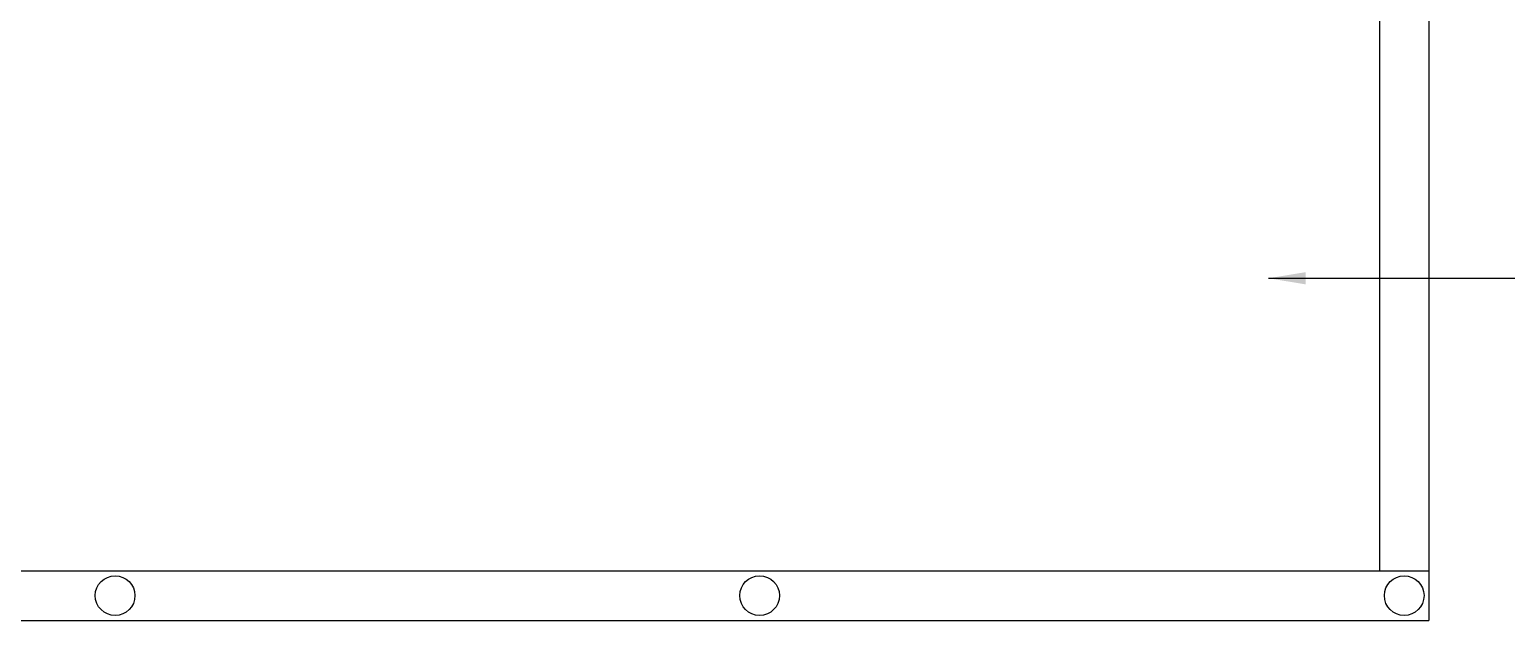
# Model space of a CAD drawing. Header units: millimetres. Extents: x 547 to 2149, y 622 to 1790.
# Drawn here: x 1940.5 to 2039.8, y 1672.1 to 1711.8 of the extents above; entities that cross this region are included whole.
import ezdxf

# ---------------------------------------------------------------- set-up
doc = ezdxf.new("R2010")
doc.units = ezdxf.units.MM
doc.layers.add('元器件与线路', color=7, linetype='Continuous')
doc.layers.add('英文数字标注', color=3, linetype='Continuous')
doc.styles.get("Standard").update_dxf_attribs({"font": 'txt', "bigfont": 'gbcbig.shx'})
doc.dimstyles.get("Standard").update_dxf_attribs({"dimtxt": 2, "dimasz": 3, "dimexe": 0.18, "dimexo": 0.0625, "dimgap": 0.09, "dimtad": 0, "dimtih": 1, "dimtoh": 1, "dimdec": 4, "dimzin": 0, "dimdsep": 46, "dimtxsty": 'Standard', "dimcen": 0.09, "dimaunit": 1, "dimadec": 0, "dimazin": 0, "dimtfac": 1, "dimtdec": 4, "dimtofl": 0, "dimtmove": 0, "dimatfit": 3, "dimfxl": 0, "dimtolj": 1, "dimtzin": 0, "dimarcsym": 0})

msp = doc.modelspace()

# ---------------------------------------------------------------- linework, layer by layer
at = {"layer": '元器件与线路'}
for p, q in [((2034.578, 1778.792), (2034.578, 1672.125)), ((2031.245, 1775.458), (2031.245, 1675.458)), ((1901.245, 1675.458), (2034.578, 1675.458)), ((1901.245, 1672.125), (2034.578, 1672.125))]:
    msp.add_line(p, q, dxfattribs=at)
for centre in [(1946.245, 1673.792), (1989.578, 1673.792), (2032.911, 1673.792)]:
    msp.add_circle(centre, 1.333, dxfattribs=at)

# ---------------------------------------------------------------- leaders
at = {"layer": '英文数字标注'}
msp.add_leader([(2023.79, 1695.113), (2049.584, 1695.113)], dimstyle='Standard', override={"dimasz": 2.5, "dimgap": 0.09, "dimtad": 0}, dxfattribs=at)

doc.saveas('drawing.dxf')
